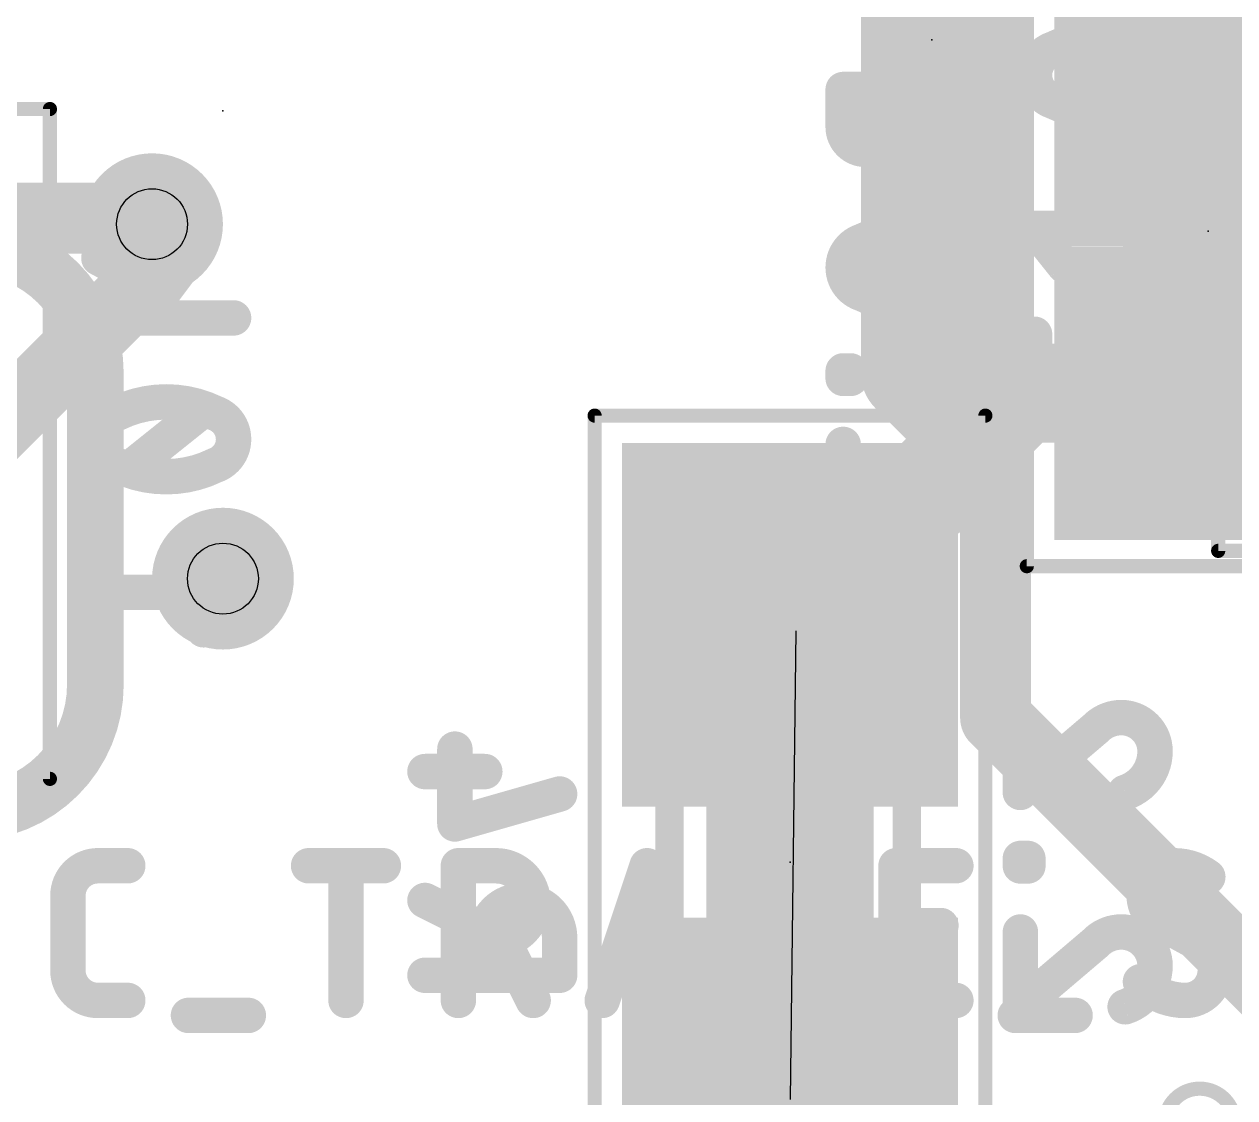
# Model space of a CAD drawing. Extents: x -28.7 to 57.9, y -15.3 to 34.1.
# Drawn here: x 6.908 to 11.246, y 15.92 to 19.767 of the extents above; entities that cross this region are included whole.
import ezdxf

# ---------------------------------------------------------------- set-up
doc = ezdxf.new("R2010")
doc.units = 0
for name, color, linetype in [('1', 12, 'CONTINUOUS'), ('16', 53, 'CONTINUOUS'), ('18', 110, 'CONTINUOUS'), ('19', 53, 'CONTINUOUS'), ('21', 41, 'CONTINUOUS'), ('23', 53, 'CONTINUOUS'), ('24', 53, 'CONTINUOUS'), ('25', 253, 'CONTINUOUS'), ('26', 253, 'CONTINUOUS'), ('27', 253, 'CONTINUOUS'), ('28', 253, 'CONTINUOUS'), ('30', 253, 'CONTINUOUS'), ('32', 253, 'CONTINUOUS'), ('36', 253, 'CONTINUOUS'), ('39', 12, 'CONTINUOUS'), ('40', 132, 'CONTINUOUS'), ('44', 253, 'CONTINUOUS'), ('52', 253, 'CONTINUOUS')]:
    doc.layers.add(name, color=color, linetype=linetype)

# ---------------------------------------------------------------- blocks, each defined once
blk = doc.blocks.new('RECT')
blk.add_solid([(-0.5, -0.5), (0.5, -0.5), (-0.5, 0.5), (0.5, 0.5)])
blk = doc.blocks.new('ROUNDV')
at = {"const_width": 0.5}
blk.add_lwpolyline([(0, -0.25, 1), (0, 0.25, 1), (0, -0.25)], format="xyb", dxfattribs=at)

msp = doc.modelspace()

# ---------------------------------------------------------------- linework, layer by layer
at = {"layer": '1', "const_width": 0.254}
for points in [[(10.3886, 17.2816), (10.3886, 21.336)], [(7.366, 18.8722), (7.366, 19.05)], [(6.4516, 17.9578), (7.366, 18.8722)], [(11.9422, 15.728), (10.3886, 17.2816)]]:
    msp.add_lwpolyline(points, dxfattribs=at)
at = {"layer": '1', "const_width": 0.127}
for points in [[(7.4295, 19.05, 1), (7.3025, 19.05)], [(7.4109, 18.8273, 1), (7.3211, 18.9171)], [(7.3025, 18.8722, 1), (7.4295, 18.8722)], [(10.4335, 17.3265, 1), (10.3437, 17.2367)], [(10.3251, 17.2816, 1), (10.4521, 17.2816)]]:
    msp.add_lwpolyline(points, format="xyb", dxfattribs=at)
at = {"layer": '16'}
for points, const_width in [([(10.0838, 18.5166), (10.0838, 24.0538)], 0.3556), ([(7.3448, 19.0712), (6.5786, 19.0712)], 0.254), ([(7.366, 19.05), (7.3448, 19.0712)], 0.254), ([(10.3192, 18.2812), (10.0838, 18.5166)], 0.3556), ([(10.4826, 18.4446), (10.3192, 18.2812)], 0.3556), ([(11.1506, 18.4446), (10.4826, 18.4446)], 0.3556), ([(12.6238, 18.4446), (11.1506, 18.4446)], 0.3556), ([(9.652, 17.614), (10.3192, 18.2812)], 0.3556), ([(9.652, 17.614), (9.6732, 17.5928)], 0.3556), ([(9.47, 15.6896), (9.6732, 15.8928)], 0.3556), ([(9.6732, 15.8928), (9.652, 15.914)], 0.3556)]:
    msp.add_lwpolyline(points, dxfattribs=dict(at, const_width=const_width))
for points, const_width in [([(7.3897, 19.1161, 1), (7.2999, 19.0263)], 0.127), ([(7.3448, 19.0077, 1), (7.3448, 19.1347)], 0.127), ([(7.3211, 19.0051, 1), (7.4109, 19.0949)], 0.127), ([(10.1467, 18.5795, 1), (10.0209, 18.4537)], 0.1778), ([(10.4826, 18.5335, 1), (10.4826, 18.3557)], 0.1778), ([(10.5455, 18.3817, 1), (10.4197, 18.5075)], 0.1778), ([(11.1506, 18.5335, 1), (11.1506, 18.3557)], 0.1778), ([(11.1506, 18.3557, 1), (11.1506, 18.5335)], 0.1778), ([(9.9949, 18.5166, 1), (10.1727, 18.5166)], 0.1778), ([(10.3821, 18.2183, 1), (10.2563, 18.3441)], 0.1778), ([(10.2563, 18.3441, 1), (10.3821, 18.2183)], 0.1778), ([(10.2563, 18.2183, 1), (10.3821, 18.3441)], 0.1778), ([(9.7149, 17.6769, 1), (9.5891, 17.5511)], 0.1778), ([(9.5891, 17.6769, 1), (9.7149, 17.5511)], 0.1778), ([(9.6103, 17.5299, 1), (9.7361, 17.6557)], 0.1778), ([(9.7149, 15.9769, 1), (9.5891, 15.8511)], 0.1778), ([(9.7361, 15.8299, 1), (9.6103, 15.9557)], 0.1778), ([(9.6103, 15.8299, 1), (9.7361, 15.9557)], 0.1778)]:
    msp.add_lwpolyline(points, format="xyb", dxfattribs=dict(at, const_width=const_width))
at = {"layer": '19'}
msp.add_line((9.6732, 17.5928), (9.652, 15.914), dxfattribs=at)
at = {"layer": '21'}
for points, const_width in [([(7.1628, 18.5166, 0.4142), (6.7056, 18.9738)], 0.2032), ([(7.2136, 18.5166, 1), (7.112, 18.5166)], 0.1016), ([(7.112, 18.5166, 1), (7.2136, 18.5166)], 0.1016), ([(6.7056, 16.9418, 0.4142), (7.1628, 17.399)], 0.2032), ([(7.2136, 17.399, 1), (7.112, 17.399)], 0.1016), ([(7.112, 17.399, 1), (7.2136, 17.399)], 0.1016)]:
    msp.add_lwpolyline(points, format="xyb", dxfattribs=dict(at, const_width=const_width))
at = {"layer": '21', "const_width": 0.2032}
msp.add_lwpolyline([(7.1628, 17.399), (7.1628, 18.5166)], dxfattribs=at)
at = {"layer": '23'}
for p in [(10.16, 19.7104), (7.62, 19.4564)]:
    msp.add_point(p, dxfattribs=at)
at = {"layer": '24'}
for p in [(11.1506, 19.0246), (9.652, 16.764)]:
    msp.add_point(p, dxfattribs=at)
at = {"layer": '25'}
for points, const_width in [([(10.7696, 19.718, 0.1139), (10.5953, 19.6778)], 0.127), ([(10.9439, 19.6778, 0.1139), (10.7696, 19.718)], 0.127), ([(10.7696, 19.7498, 1), (10.7696, 19.6863)], 0.0635), ([(10.7696, 19.6863, 1), (10.7696, 19.7498)], 0.0635), ([(10.5953, 19.6778, 0.3205), (10.5283, 19.584)], 0.127), ([(10.5814, 19.7063, 1), (10.6092, 19.6493)], 0.0635), ([(10.6056, 19.6478, 1), (10.585, 19.7078)], 0.0635), ([(10.6554, 19.716, 1), (10.6157, 19.6664)], 0.0635), ([(11.0109, 19.584, 0.3205), (10.9439, 19.6778)], 0.127), ([(10.9542, 19.7078, 1), (10.9336, 19.6478)], 0.0635), ([(10.93, 19.6493, 1), (10.9578, 19.7063)], 0.0635), ([(10.5283, 19.584, 0.3205), (10.5953, 19.4901)], 0.127), ([(10.56, 19.5839, 1), (10.4966, 19.584)], 0.0635), ([(10.4966, 19.5839, 1), (10.56, 19.584)], 0.0635), ([(10.9439, 19.4901, 0.3205), (11.0109, 19.584)], 0.127), ([(11.0426, 19.584, 1), (10.9792, 19.5839)], 0.0635), ([(10.9792, 19.584, 1), (11.0426, 19.5839)], 0.0635), ([(10.6092, 19.5187, 1), (10.5814, 19.4616)], 0.0635), ([(10.5953, 19.4901, 0.1139), (10.7696, 19.4499)], 0.127), ([(10.585, 19.4601, 1), (10.6056, 19.5201)], 0.0635), ([(10.7696, 19.4499, 0.1139), (10.9439, 19.4901)], 0.127), ([(10.8838, 19.4519, 1), (10.9235, 19.5015)], 0.0635), ([(10.9336, 19.5201, 1), (10.9542, 19.4601)], 0.0635), ([(10.9578, 19.4616, 1), (10.93, 19.5187)], 0.0635), ([(10.7696, 19.4816, 1), (10.7696, 19.4181)], 0.0635), ([(10.7696, 19.4181, 1), (10.7696, 19.4816)], 0.0635), ([(11.0427, 19.1694, 1), (10.9792, 19.1694)], 0.0635), ([(10.5531, 19.0552, 1), (10.5035, 19.0155)], 0.0635), ([(10.5283, 19.0671, 1), (10.5283, 19.0036)], 0.0635), ([(11.0109, 19.0036, 1), (11.0109, 19.0671)], 0.0635), ([(10.6108, 18.8814, 1), (10.6603, 18.9211)], 0.0635), ([(10.9792, 18.9013, 1), (11.0427, 18.9013)], 0.0635), ([(10.5601, 18.6557, 1), (10.4965, 18.6557)], 0.0635), ([(11.0427, 18.6557, 1), (10.9792, 18.6557)], 0.0635), ([(10.56, 18.5484, 1), (10.4965, 18.5484)], 0.0635), ([(10.5283, 18.5484, 0.4142), (10.6355, 18.4412)], 0.127), ([(10.9037, 18.4412, 0.4142), (11.0109, 18.5484)], 0.127), ([(11.0427, 18.5484, 1), (10.9792, 18.5484)], 0.0635), ([(10.4965, 18.5484, 1), (10.5601, 18.5484)], 0.0635), ([(10.9792, 18.5484, 1), (11.0427, 18.5484)], 0.0635), ([(10.6355, 18.4729, 1), (10.6355, 18.4094)], 0.0635), ([(10.6355, 18.4094, 1), (10.6355, 18.4729)], 0.0635), ([(10.9037, 18.4729, 1), (10.9037, 18.4094)], 0.0635), ([(10.9037, 18.4094, 1), (10.9037, 18.4729)], 0.0635)]:
    msp.add_lwpolyline(points, format="xyb", dxfattribs=dict(at, const_width=const_width))
at = {"layer": '25', "const_width": 0.127}
for points in [[(10.9037, 19.4767), (10.6355, 19.6912)], [(11.0109, 18.9013), (11.0109, 19.1694)], [(10.6355, 18.9013), (10.5283, 19.0353)], [(10.5283, 19.0353), (11.0109, 19.0353)], [(10.5283, 18.5484), (10.5283, 18.6557)], [(11.0109, 18.6557), (11.0109, 18.5484)], [(10.9037, 18.4412), (10.6355, 18.4412)]]:
    msp.add_lwpolyline(points, dxfattribs=at)
at = {"layer": '26', "const_width": 0.127}
for points in [[(8.4511, 16.9011), (8.4511, 17.1692)], [(8.5584, 17.0888), (8.3439, 17.0888)], [(8.8265, 17.0083), (8.4511, 16.9011)], [(8.3439, 16.6269), (8.5584, 16.5197)], [(8.5584, 16.4929), (8.5584, 16.3588)], [(8.8265, 16.3588), (8.8265, 16.4929)], [(8.3439, 16.3588), (8.8265, 16.3588)]]:
    msp.add_lwpolyline(points, dxfattribs=at)
at = {"layer": '26'}
for points, const_width in [([(8.4829, 17.1692, 1), (8.4194, 17.1692)], 0.0635), ([(8.3439, 17.1205, 1), (8.3439, 17.057)], 0.0635), ([(8.5584, 17.057, 1), (8.5584, 17.1205)], 0.0635), ([(8.8352, 16.9778, 1), (8.8178, 17.0389)], 0.0635), ([(8.4424, 16.9316, 1), (8.4599, 16.8705)], 0.0635), ([(8.4194, 16.9011, 1), (8.4829, 16.9011)], 0.0635), ([(8.3581, 16.6553, 1), (8.3297, 16.5985)], 0.0635), ([(8.8265, 16.4929, 1), (8.5584, 16.4929)], 0.127), ([(8.5442, 16.4913, 1), (8.5726, 16.5481)], 0.0635), ([(8.5901, 16.4929, 1), (8.5266, 16.4929)], 0.0635), ([(8.8583, 16.4929, 1), (8.7948, 16.4929)], 0.0635), ([(8.5266, 16.4929, 1), (8.5901, 16.4929)], 0.0635), ([(8.7948, 16.4929, 1), (8.8583, 16.4929)], 0.0635), ([(8.3439, 16.3906, 1), (8.3439, 16.3271)], 0.0635), ([(8.8265, 16.3271, 1), (8.8265, 16.3906)], 0.0635), ([(8.5266, 16.3588, 1), (8.5901, 16.3588)], 0.0635), ([(8.7948, 16.3588, 1), (8.8583, 16.3588)], 0.0635)]:
    msp.add_lwpolyline(points, format="xyb", dxfattribs=dict(at, const_width=const_width))
at = {"layer": '27'}
for points, const_width in [([(7.1718, 16.7513, 0.4142), (7.0645, 16.6441)], 0.127), ([(7.1718, 16.783, 1), (7.1718, 16.7196)], 0.0635), ([(7.1718, 16.7196, 1), (7.1718, 16.783)], 0.0635), ([(7.279, 16.7196, 1), (7.279, 16.783)], 0.0635), ([(7.9269, 16.783, 1), (7.9269, 16.7196)], 0.0635), ([(8.0927, 16.7513, 1), (8.0292, 16.7513)], 0.0635), ([(8.195, 16.7196, 1), (8.195, 16.783)], 0.0635), ([(8.4636, 16.783, 1), (8.4636, 16.7196)], 0.0635), ([(8.4954, 16.7513, 1), (8.4319, 16.7513)], 0.0635), ([(8.5977, 16.4832, 1), (8.5977, 16.7513)], 0.127), ([(8.5977, 16.783, 1), (8.5977, 16.7196)], 0.0635), ([(8.5977, 16.7196, 1), (8.5977, 16.783)], 0.0635), ([(9.1701, 16.7613, 1), (9.1098, 16.7413)], 0.0635), ([(9.1701, 16.7413, 1), (9.1098, 16.7613)], 0.0635), ([(9.6589, 16.7513, 0.4142), (9.5517, 16.6441)], 0.127), ([(9.6589, 16.783, 1), (9.6589, 16.7196)], 0.0635), ([(9.6589, 16.7196, 1), (9.6589, 16.783)], 0.0635), ([(9.7661, 16.7196, 1), (9.7661, 16.783)], 0.0635), ([(10.0637, 16.7513, 1), (10.0002, 16.7513)], 0.0635), ([(10.032, 16.783, 1), (10.032, 16.7196)], 0.0635), ([(10.2465, 16.7196, 1), (10.2465, 16.783)], 0.0635), ([(11.0285, 16.7513, 0.4142), (10.9212, 16.6441)], 0.127), ([(11.1491, 16.7111, 0.1623), (11.0285, 16.7513)], 0.127), ([(11.0285, 16.783, 1), (11.0285, 16.7196)], 0.0635), ([(11.0285, 16.7195, 1), (11.0285, 16.783)], 0.0635), ([(11.1301, 16.6857, 1), (11.1682, 16.7365)], 0.0635), ([(7.0963, 16.6441, 1), (7.0328, 16.6441)], 0.0635), ([(9.5834, 16.6441, 1), (9.5199, 16.6441)], 0.0635), ([(10.9212, 16.6441, 0.2656), (10.9749, 16.5502)], 0.127), ([(10.953, 16.6441, 1), (10.8895, 16.6441)], 0.0635), ([(7.0328, 16.6441, 1), (7.0963, 16.6441)], 0.0635), ([(9.5199, 16.6441, 1), (9.5834, 16.6441)], 0.0635), ([(10.8895, 16.6441, 1), (10.953, 16.6441)], 0.0635), ([(10.032, 16.5686, 1), (10.032, 16.5051)], 0.0635), ([(10.1928, 16.5051, 1), (10.1928, 16.5686)], 0.0635), ([(10.9901, 16.5781, 1), (10.9597, 16.5223)], 0.0635), ([(10.9587, 16.5229, 1), (10.991, 16.5776)], 0.0635), ([(8.4636, 16.5149, 1), (8.4636, 16.4514)], 0.0635), ([(8.5977, 16.5149, 1), (8.5977, 16.4514)], 0.0635), ([(8.6529, 16.4974, 1), (8.5961, 16.469)], 0.0635), ([(8.5977, 16.4514, 1), (8.5977, 16.5149)], 0.0635), ([(11.1759, 16.3759, 0.2656), (11.1223, 16.4698)], 0.127), ([(11.1384, 16.4971, 1), (11.1062, 16.4424)], 0.0635), ([(11.1071, 16.4419, 1), (11.1375, 16.4977)], 0.0635), ([(9.0193, 16.4211, 1), (9.0193, 16.3576)], 0.0635), ([(9.2606, 16.3576, 1), (9.2606, 16.4211)], 0.0635), ([(7.0645, 16.3759, 0.4142), (7.1718, 16.2687)], 0.127), ([(7.0963, 16.3759, 1), (7.0328, 16.3759)], 0.0635), ([(7.0328, 16.3759, 1), (7.0963, 16.3759)], 0.0635), ([(9.5834, 16.3759, 1), (9.5199, 16.3759)], 0.0635), ([(9.5199, 16.3759, 1), (9.5834, 16.3759)], 0.0635), ([(9.5517, 16.3759, 0.4142), (9.6589, 16.2687)], 0.127), ([(10.9078, 16.3357, 0.2), (11.0687, 16.2687)], 0.127), ([(10.9304, 16.3581, 1), (10.8853, 16.3134)], 0.0635), ([(11.0687, 16.2687, 0.4142), (11.1759, 16.3759)], 0.127), ([(11.2077, 16.3759, 1), (11.1442, 16.3759)], 0.0635), ([(11.1442, 16.3759, 1), (11.2077, 16.3759)], 0.0635), ([(7.1718, 16.3004, 1), (7.1718, 16.237)], 0.0635), ([(7.1718, 16.237, 1), (7.1718, 16.3004)], 0.0635), ([(7.279, 16.237, 1), (7.279, 16.3004)], 0.0635), ([(8.7033, 16.2545, 1), (8.7601, 16.2829)], 0.0635), ([(9.6589, 16.3004, 1), (9.6589, 16.237)], 0.0635), ([(9.6589, 16.237, 1), (9.6589, 16.3004)], 0.0635), ([(9.7661, 16.237, 1), (9.7661, 16.3004)], 0.0635), ([(10.032, 16.3004, 1), (10.032, 16.237)], 0.0635), ([(10.2465, 16.237, 1), (10.2465, 16.3004)], 0.0635), ([(11.0687, 16.3004, 1), (11.0687, 16.237)], 0.0635), ([(11.0687, 16.237, 1), (11.0687, 16.3004)], 0.0635), ([(7.4965, 16.2468, 1), (7.4965, 16.1833)], 0.0635), ([(7.711, 16.1833, 1), (7.711, 16.2468)], 0.0635), ([(8.0292, 16.2687, 1), (8.0927, 16.2687)], 0.0635), ([(8.4319, 16.2687, 1), (8.4954, 16.2687)], 0.0635), ([(8.949, 16.2787, 1), (9.0092, 16.2587)], 0.0635), ([(9.2707, 16.2587, 1), (9.3309, 16.2787)], 0.0635), ([(10.0002, 16.2687, 1), (10.0637, 16.2687)], 0.0635), ([(10.4592, 16.2468, 1), (10.4592, 16.1833)], 0.0635), ([(10.6736, 16.1833, 1), (10.6736, 16.2468)], 0.0635), ([(11.245, 15.8278, 1), (10.9954, 15.8278)], 0.0508)]:
    msp.add_lwpolyline(points, format="xyb", dxfattribs=dict(at, const_width=const_width))
at = {"layer": '27', "const_width": 0.127}
for points in [[(7.1718, 16.7513), (7.279, 16.7513)], [(7.9269, 16.7513), (8.195, 16.7513)], [(8.061, 16.2687), (8.061, 16.7513)], [(8.4636, 16.2687), (8.4636, 16.7513)], [(8.4636, 16.7513), (8.5977, 16.7513)], [(8.9791, 16.2687), (9.14, 16.7513)], [(9.14, 16.7513), (9.3008, 16.2687)], [(9.6589, 16.7513), (9.7661, 16.7513)], [(10.032, 16.2687), (10.032, 16.7513)], [(10.032, 16.7513), (10.2465, 16.7513)], [(7.0645, 16.3759), (7.0645, 16.6441)], [(9.5517, 16.3759), (9.5517, 16.6441)], [(10.032, 16.5368), (10.1928, 16.5368)], [(11.1223, 16.4698), (10.9749, 16.5502)], [(8.5977, 16.4832), (8.4636, 16.4832)], [(8.7317, 16.2687), (8.6245, 16.4832)], [(9.2606, 16.3894), (9.0193, 16.3894)], [(7.279, 16.2687), (7.1718, 16.2687)], [(9.7661, 16.2687), (9.6589, 16.2687)], [(10.2465, 16.2687), (10.032, 16.2687)], [(7.4965, 16.2151), (7.711, 16.2151)], [(10.4592, 16.2151), (10.6736, 16.2151)]]:
    msp.add_lwpolyline(points, dxfattribs=at)
at = {"layer": '28', "const_width": 0.127}
for points in [[(9.8425, 19.3985), (9.8425, 19.5326)], [(9.8425, 19.5326), (10.1642, 19.5326)], [(10.1642, 19.3181), (9.9229, 19.3181)], [(9.9497, 18.7877), (10.2179, 19.0022)], [(7.1755, 18.9286), (7.4034, 18.8079)], [(7.4972, 18.9286), (7.3364, 18.7141)], [(7.1755, 18.7141), (7.6581, 18.7141)], [(9.8693, 18.5243), (9.8425, 18.5243)], [(9.8425, 18.5243), (9.8425, 18.4975)], [(9.8693, 18.4975), (9.8693, 18.5243)], [(9.8425, 18.4975), (9.8693, 18.4975)], [(7.2827, 18.172), (7.5509, 18.3865)], [(9.8425, 17.9928), (9.8425, 18.261)], [(10.3251, 18.1269), (9.8425, 18.1269)], [(10.2179, 17.9928), (10.3251, 18.1269)], [(7.1755, 17.5966), (7.1755, 17.8647)], [(7.6581, 17.7307), (7.1755, 17.7307)], [(7.5509, 17.5966), (7.6581, 17.7307)], [(10.4775, 17.014), (10.4775, 17.2821)], [(10.7456, 17.2419), (10.4775, 17.014)], [(10.5043, 16.7774), (10.4775, 16.7774)], [(10.4775, 16.7774), (10.4775, 16.7506)], [(10.5043, 16.7506), (10.5043, 16.7774)], [(10.4775, 16.7506), (10.5043, 16.7506)], [(10.4775, 16.2459), (10.4775, 16.514)], [(10.7456, 16.4738), (10.4775, 16.2459)]]:
    msp.add_lwpolyline(points, dxfattribs=at)
at = {"layer": '28'}
for points, const_width in [([(9.8743, 19.5326, 1), (9.8108, 19.5326)], 0.0635), ([(9.8425, 19.5643, 1), (9.8425, 19.5008)], 0.0635), ([(10.1642, 19.5008, 1), (10.1642, 19.5643)], 0.0635), ([(9.8425, 19.3985, 0.4142), (9.9229, 19.3181)], 0.127), ([(9.8743, 19.3985, 1), (9.8108, 19.3985)], 0.0635), ([(9.8108, 19.3985, 1), (9.8743, 19.3985)], 0.0635), ([(9.9229, 19.3498, 1), (9.9229, 19.2863)], 0.0635), ([(9.9229, 19.2863, 1), (9.9229, 19.3498)], 0.0635), ([(10.1642, 19.2863, 1), (10.1642, 19.3498)], 0.0635), ([(10.0838, 19.029, 0.1139), (9.9095, 18.9888)], 0.127), ([(10.2581, 18.9888, 0.1139), (10.0838, 19.029)], 0.127), ([(10.0838, 19.0608, 1), (10.0838, 18.9973)], 0.0635), ([(10.0838, 18.9973, 1), (10.0838, 19.0608)], 0.0635), ([(9.9095, 18.9888, 0.3205), (9.8425, 18.895)], 0.127), ([(9.8956, 19.0174, 1), (9.9234, 18.9603)], 0.0635), ([(9.9198, 18.9588, 1), (9.8992, 19.0189)], 0.0635), ([(10.2377, 18.9774, 1), (10.198, 19.027)], 0.0635), ([(10.2684, 19.0189, 1), (10.2478, 18.9588)], 0.0635), ([(10.3251, 18.895, 0.3205), (10.2581, 18.9888)], 0.127), ([(10.2442, 18.9603, 1), (10.272, 19.0174)], 0.0635), ([(7.1904, 18.9567, 1), (7.1606, 18.9005)], 0.0635), ([(7.5226, 18.9095, 1), (7.4718, 18.9476)], 0.0635), ([(9.8425, 18.895, 0.3205), (9.9095, 18.8011)], 0.127), ([(9.8742, 18.895, 1), (9.8108, 18.895)], 0.0635), ([(10.2581, 18.8011, 0.3205), (10.3251, 18.895)], 0.127), ([(10.3568, 18.895, 1), (10.2934, 18.895)], 0.0635), ([(9.8108, 18.895, 1), (9.8742, 18.895)], 0.0635), ([(10.2934, 18.895, 1), (10.3568, 18.895)], 0.0635), ([(7.3885, 18.7799, 1), (7.4182, 18.836)], 0.0635), ([(9.9234, 18.8297, 1), (9.8956, 18.7726)], 0.0635), ([(9.9095, 18.8011, 0.1139), (10.0838, 18.7609)], 0.127), ([(9.8992, 18.7711, 1), (9.9198, 18.8312)], 0.0635), ([(9.9299, 18.8125, 1), (9.9696, 18.7629)], 0.0635), ([(10.0838, 18.7609, 0.1139), (10.2581, 18.8011)], 0.127), ([(10.2478, 18.8312, 1), (10.2684, 18.7711)], 0.0635), ([(10.272, 18.7726, 1), (10.2442, 18.8297)], 0.0635), ([(10.0838, 18.7927, 1), (10.0838, 18.7292)], 0.0635), ([(10.0838, 18.7292, 1), (10.0838, 18.7927)], 0.0635), ([(7.1755, 18.7459, 1), (7.1755, 18.6824)], 0.0635), ([(7.311, 18.7332, 1), (7.3618, 18.6951)], 0.0635), ([(7.6581, 18.6824, 1), (7.6581, 18.7459)], 0.0635), ([(9.8425, 18.5561, 1), (9.8425, 18.4926)], 0.0635), ([(9.8743, 18.5243, 1), (9.8108, 18.5243)], 0.0635), ([(9.9011, 18.5243, 1), (9.8376, 18.5243)], 0.0635), ([(9.8693, 18.4926, 1), (9.8693, 18.5561)], 0.0635), ([(9.8425, 18.5293, 1), (9.8425, 18.4658)], 0.0635), ([(9.8108, 18.4975, 1), (9.8743, 18.4975)], 0.0635), ([(9.8376, 18.4975, 1), (9.9011, 18.4975)], 0.0635), ([(9.8693, 18.4658, 1), (9.8693, 18.5293)], 0.0635), ([(7.2425, 18.3731, 0.3205), (7.1755, 18.2793)], 0.127), ([(7.4168, 18.4133, 0.1139), (7.2425, 18.3731)], 0.127), ([(7.2528, 18.3431, 1), (7.2322, 18.4032)], 0.0635), ([(7.4168, 18.4451, 1), (7.4168, 18.3816)], 0.0635), ([(7.5911, 18.3731, 0.1139), (7.4168, 18.4133)], 0.127), ([(7.4168, 18.3816, 1), (7.4168, 18.4451)], 0.0635), ([(7.5707, 18.3617, 1), (7.531, 18.4113)], 0.0635), ([(7.6014, 18.4032, 1), (7.5808, 18.3431)], 0.0635), ([(7.6581, 18.2793, 0.3205), (7.5911, 18.3731)], 0.127), ([(7.2286, 18.4017, 1), (7.2564, 18.3446)], 0.0635), ([(7.5772, 18.3446, 1), (7.605, 18.4017)], 0.0635), ([(7.1755, 18.2793, 0.3205), (7.2425, 18.1854)], 0.127), ([(7.2072, 18.2793, 1), (7.1438, 18.2793)], 0.0635), ([(7.1438, 18.2793, 1), (7.2072, 18.2793)], 0.0635), ([(7.5911, 18.1854, 0.3205), (7.6581, 18.2793)], 0.127), ([(7.6898, 18.2793, 1), (7.6264, 18.2793)], 0.0635), ([(7.6264, 18.2793, 1), (7.6898, 18.2793)], 0.0635), ([(9.8743, 18.261, 1), (9.8108, 18.261)], 0.0635), ([(7.2564, 18.214, 1), (7.2286, 18.1569)], 0.0635), ([(7.2425, 18.1854, 0.1139), (7.4168, 18.1452)], 0.127), ([(7.2322, 18.1554, 1), (7.2528, 18.2155)], 0.0635), ([(7.2629, 18.1968, 1), (7.3026, 18.1473)], 0.0635), ([(7.4168, 18.1452, 0.1139), (7.5911, 18.1854)], 0.127), ([(7.5808, 18.2155, 1), (7.6014, 18.1554)], 0.0635), ([(7.605, 18.1569, 1), (7.5772, 18.214)], 0.0635), ([(7.4168, 18.177, 1), (7.4168, 18.1135)], 0.0635), ([(7.4168, 18.1135, 1), (7.4168, 18.177)], 0.0635), ([(9.8425, 18.1586, 1), (9.8425, 18.0951)], 0.0635), ([(10.3499, 18.1071, 1), (10.3003, 18.1467)], 0.0635), ([(10.3251, 18.0951, 1), (10.3251, 18.1586)], 0.0635), ([(9.8108, 17.9928, 1), (9.8743, 17.9928)], 0.0635), ([(10.1931, 18.0127, 1), (10.2426, 17.973)], 0.0635), ([(7.2073, 17.8647, 1), (7.1438, 17.8647)], 0.0635), ([(7.1755, 17.7624, 1), (7.1755, 17.6989)], 0.0635), ([(7.6829, 17.7108, 1), (7.6333, 17.7505)], 0.0635), ([(7.6581, 17.6989, 1), (7.6581, 17.7624)], 0.0635), ([(7.1438, 17.5966, 1), (7.2073, 17.5966)], 0.0635), ([(7.5261, 17.6164, 1), (7.5756, 17.5768)], 0.0635), ([(10.5093, 17.2821, 1), (10.4458, 17.2821)], 0.0635), ([(10.8394, 17.2821, 0.2053), (10.7456, 17.2419)], 0.127), ([(10.9601, 17.1614, 0.4142), (10.8394, 17.2821)], 0.127), ([(10.8394, 17.3138, 1), (10.8394, 17.2503)], 0.0635), ([(10.8394, 17.2503, 1), (10.8394, 17.3138)], 0.0635), ([(10.7226, 17.2638, 1), (10.7686, 17.22)], 0.0635), ([(10.7662, 17.2177, 1), (10.725, 17.2661)], 0.0635), ([(10.8529, 17.014, 0.3252), (10.9601, 17.1614)], 0.127), ([(10.9918, 17.1614, 1), (10.9284, 17.1614)], 0.0635), ([(10.9284, 17.1614, 1), (10.9918, 17.1614)], 0.0635), ([(10.4569, 17.0382, 1), (10.4981, 16.9898)], 0.0635), ([(10.8431, 17.0442, 1), (10.8626, 16.9838)], 0.0635), ([(10.4458, 17.014, 1), (10.5093, 17.014)], 0.0635), ([(10.4775, 16.8092, 1), (10.4775, 16.7457)], 0.0635), ([(10.5093, 16.7774, 1), (10.4458, 16.7774)], 0.0635), ([(10.5361, 16.7774, 1), (10.4726, 16.7774)], 0.0635), ([(10.5043, 16.7457, 1), (10.5043, 16.8092)], 0.0635), ([(10.4775, 16.7823, 1), (10.4775, 16.7188)], 0.0635), ([(10.5043, 16.7188, 1), (10.5043, 16.7823)], 0.0635), ([(10.4458, 16.7506, 1), (10.5093, 16.7506)], 0.0635), ([(10.4726, 16.7506, 1), (10.5361, 16.7506)], 0.0635), ([(10.5093, 16.514, 1), (10.4458, 16.514)], 0.0635), ([(10.8394, 16.514, 0.2053), (10.7456, 16.4738)], 0.127), ([(10.9601, 16.3934, 0.4142), (10.8394, 16.514)], 0.127), ([(10.8394, 16.5458, 1), (10.8394, 16.4823)], 0.0635), ([(10.8394, 16.4823, 1), (10.8394, 16.5458)], 0.0635), ([(10.7662, 16.4496, 1), (10.725, 16.498)], 0.0635), ([(10.7226, 16.4957, 1), (10.7686, 16.4519)], 0.0635), ([(10.8529, 16.2459, 0.3252), (10.9601, 16.3934)], 0.127), ([(10.9918, 16.3934, 1), (10.9284, 16.3934)], 0.0635), ([(10.9284, 16.3934, 1), (10.9918, 16.3934)], 0.0635), ([(10.4569, 16.2701, 1), (10.4981, 16.2217)], 0.0635), ([(10.4458, 16.2459, 1), (10.5093, 16.2459)], 0.0635), ([(10.8431, 16.2761, 1), (10.8626, 16.2157)], 0.0635)]:
    msp.add_lwpolyline(points, format="xyb", dxfattribs=dict(at, const_width=const_width))
at = {"layer": '39', "const_width": 0.0508}
for points in [[(11.1864, 17.8796), (11.1864, 20.2796)], [(12.4864, 17.8796), (11.1864, 17.8796)]]:
    msp.add_lwpolyline(points, dxfattribs=at)
at = {"layer": '39', "const_width": 0.0254}
for points in [[(11.1864, 17.8923, 1), (11.1864, 17.8669)], [(11.1737, 17.8796, 1), (11.1991, 17.8796)]]:
    msp.add_lwpolyline(points, format="xyb", dxfattribs=at)
at = {"layer": '40', "const_width": 0.0508}
for points in [[(10.5006, 20.2246), (10.5006, 17.8246)], [(7, 19.4626), (5.7, 19.4626)], [(7, 17.0626), (7, 19.4626)], [(8.952, 18.364), (8.952, 15.164)], [(10.352, 18.364), (8.952, 18.364)], [(10.352, 15.164), (10.352, 18.364)], [(10.5006, 17.8246), (11.8006, 17.8246)], [(5.7, 17.0626), (7, 17.0626)]]:
    msp.add_lwpolyline(points, dxfattribs=at)
at = {"layer": '40', "const_width": 0.0254}
for points in [[(7.0127, 19.4626, 1), (6.9873, 19.4626)], [(7, 19.4499, 1), (7, 19.4753)], [(8.9647, 18.364, 1), (8.9393, 18.364)], [(8.952, 18.3767, 1), (8.952, 18.3513)], [(10.3647, 18.364, 1), (10.3393, 18.364)], [(10.352, 18.3513, 1), (10.352, 18.3767)], [(10.5006, 17.8373, 1), (10.5006, 17.8119)], [(10.4879, 17.8246, 1), (10.5133, 17.8246)], [(6.9873, 17.0626, 1), (7.0127, 17.0626)], [(7, 17.0499, 1), (7, 17.0753)]]:
    msp.add_lwpolyline(points, format="xyb", dxfattribs=at)
at = {"layer": '44'}
for centre in [(7.366, 19.05), (7.62, 17.78)]:
    msp.add_circle(centre, 0.127, dxfattribs=at)
at = {"layer": '52'}
for points, const_width in [([(10.922, 19.295), (10.922, 18.7542)], 0.1524), ([(9.22, 17.12), (9.22, 16.408)], 0.1016), ([(10.071, 17.12), (10.071, 16.408)], 0.1016)]:
    msp.add_lwpolyline(points, dxfattribs=dict(at, const_width=const_width))
for points, const_width in [([(10.9601, 19.295, 1), (10.8839, 19.295)], 0.0762), ([(10.8839, 18.7542, 1), (10.9601, 18.7542)], 0.0762), ([(9.2454, 17.12, 1), (9.1946, 17.12)], 0.0508), ([(10.0964, 17.12, 1), (10.0456, 17.12)], 0.0508), ([(9.1946, 16.408, 1), (9.2454, 16.408)], 0.0508), ([(10.0456, 16.408, 1), (10.0964, 16.408)], 0.0508)]:
    msp.add_lwpolyline(points, format="xyb", dxfattribs=dict(at, const_width=const_width))

# ---------------------------------------------------------------- block references
at = {"layer": '16', "xscale": 0.85, "yscale": 0.9, "rotation": 90}
for p in [(11.1506, 19.6046), (11.1506, 18.4446)]:
    msp.add_blockref('RECT', p, dxfattribs=at)
at = {"layer": '16', "xscale": 1.1, "rotation": 270}
for p in [(9.652, 17.614), (9.652, 15.914)]:
    msp.add_blockref('RECT', p, dxfattribs=at)
at = {"layer": '18', "xscale": 0.508, "yscale": 0.508}
for p in [(7.366, 19.05), (7.366, 19.05), (7.62, 17.78), (7.62, 17.78)]:
    msp.add_blockref('ROUNDV', p, dxfattribs=at)
at = {"layer": '30'}
for p, xscale, yscale, rotation in [((11.1506, 19.6046), 1.0532, 1.1032, 90), ((11.1506, 18.4446), 1.0532, 1.1032, 90), ((9.652, 17.614), 1.3032, 1.2032, 270), ((9.652, 15.914), 1.3032, 1.2032, 270)]:
    msp.add_blockref('RECT', p, dxfattribs=dict(at, xscale=xscale, yscale=yscale, rotation=rotation))
at = {"layer": '32', "xscale": 0.85, "yscale": 0.9, "rotation": 90}
for p in [(11.1506, 19.6046), (11.1506, 18.4446)]:
    msp.add_blockref('RECT', p, dxfattribs=at)
at = {"layer": '32', "xscale": 1.1, "rotation": 270}
for p in [(9.652, 17.614), (9.652, 15.914)]:
    msp.add_blockref('RECT', p, dxfattribs=at)
at = {"layer": '36', "xscale": 0.3998, "yscale": 0.6}
for p, rotation in [((11.1506, 19.0246), 90), ((9.652, 16.764), 270)]:
    msp.add_blockref('RECT', p, dxfattribs=dict(at, rotation=rotation))
at = {"layer": '52'}
for p, xscale, yscale, rotation in [((11.1506, 19.4334), 0.3, 0.6096, 90), ((11.1506, 18.6206), 0.3, 0.6096, 90), ((9.6469, 17.3522), 0.5001, 0.95, 270), ((9.6469, 16.1837), 0.5001, 0.95, 270)]:
    msp.add_blockref('RECT', p, dxfattribs=dict(at, xscale=xscale, yscale=yscale, rotation=rotation))

doc.saveas('drawing.dxf')
